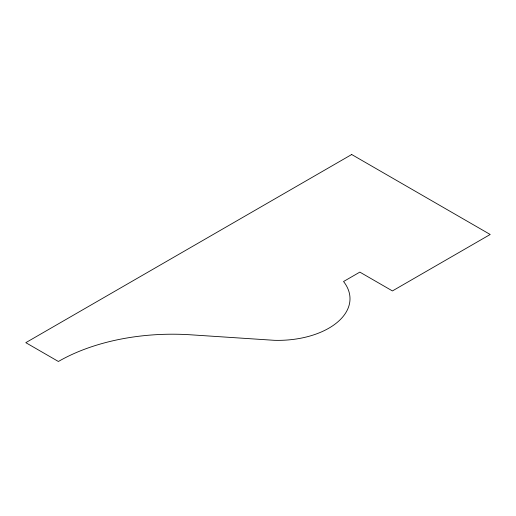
<?xml version="1.0" encoding="UTF-8"?>
<svg xmlns="http://www.w3.org/2000/svg" width="516" height="516" viewBox="0 0 516 516"><rect width="100%" height="100%" fill="white"/><g stroke="black" fill="none" stroke-linecap="round" stroke-linejoin="round"><path stroke-width="0.77" d="M351.693 154.516L25.8 342.669L58.392 361.484A161.308 93.132 0 0 1 190.759 334.807L274.293 340.315A72.111 41.635 0 0 0 343.546 281.517L359.839 272.113L392.431 290.927L490.2 234.483L351.693 154.516"/></g></svg>
